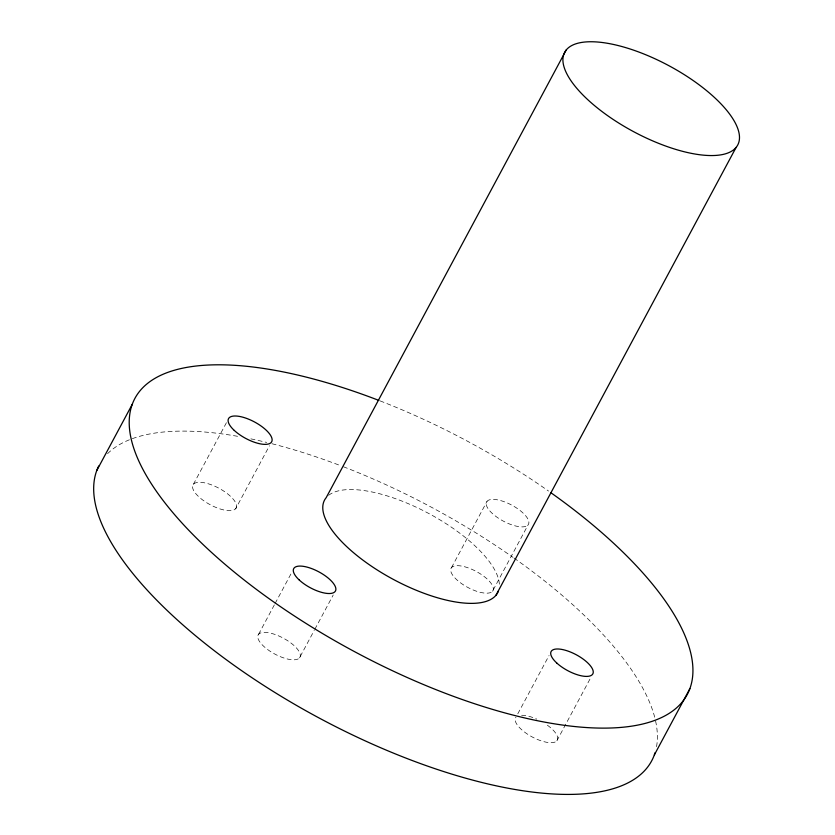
<?xml version="1.0" encoding="UTF-8"?>
<svg xmlns="http://www.w3.org/2000/svg" width="835" height="835" viewBox="0 0 835 835"><rect width="100%" height="100%" fill="white"/><g stroke="black" fill="none" stroke-linecap="round" stroke-linejoin="round"><path stroke-width="0.63" stroke-dasharray="4.17 3.13" d="M193.386 484.31L226.483 422.593M235.731 508.64A24.476 9.331 28.2 0 0 209.209 484.06A24.476 9.331 28.2 0 0 198.73 496.721A24.476 9.331 28.2 0 0 235.731 508.64L269.444 445.775M258.568 634.329L274.496 604.613M275.112 603.475L292.271 571.464M299.514 657.855A23.672 9.018 28.2 0 0 273.87 634.089A23.672 9.018 28.2 0 0 263.735 646.332A23.672 9.018 28.2 0 0 299.514 657.855L314.221 630.425M314.837 629.287L333.217 594.99M451.484 567.643L487.035 501.344M492.535 591.222A23.724 9.039 28.2 0 0 466.828 567.403A23.724 9.039 28.2 0 0 456.672 579.667A23.724 9.039 28.2 0 0 492.535 591.222L528.075 524.923A23.724 9.039 28.2 0 0 502.378 501.104A23.724 9.039 28.2 0 0 492.222 513.379A23.724 9.039 28.2 0 0 528.075 524.923M517.804 713.8L549.065 655.506M556.903 740.749L590.606 677.884M107.558 453.708A313.344 119.405 28.2 0 1 240.574 436.841M250.897 438.866A313.344 119.405 28.2 0 1 266.678 442.425M271.991 443.74A313.344 119.405 28.2 0 1 340.868 465.773M343.373 466.734A313.344 119.405 28.2 0 1 512.993 557.342M514.068 558.104A313.344 119.405 28.2 0 1 655.047 718.632M655.548 720.814A313.344 119.405 28.2 0 1 656.258 748.139M547.384 725.208A23.662 9.018 28.2 0 1 555.578 741.793A23.662 9.018 28.2 0 1 528.826 735.009A23.662 9.018 28.2 0 1 515.967 717.234M521.635 715.271A23.662 9.018 28.2 0 1 536.79 719.123M380.092 400.894A313.344 119.405 28.2 0 1 548.543 491.053M328.604 495.322A98.165 37.408 28.2 0 1 427.844 513.003A98.165 37.408 28.2 0 1 499.372 586.003"/><path stroke-width="1.25" d="M96.735 470.596L132.274 404.297M566.287 49.87L326.172 497.681A98.165 37.408 28.2 0 0 392.419 578.905A98.165 37.408 28.2 0 0 498.422 591.003M495.98 595.251L736.094 147.43A98.165 37.408 28.2 0 0 629.757 48.879A98.165 37.408 28.2 0 0 587.736 99.647A98.165 37.408 28.2 0 0 736.094 147.43M654.337 754.923L689.877 688.635M655.078 752.721A313.344 119.405 28.2 0 1 331.004 724.248A313.344 119.405 28.2 0 1 98.697 466.014M550.693 492.577A313.344 119.405 28.2 0 1 601.106 728.11A313.344 119.405 28.2 0 1 154.538 488.59A313.344 119.405 28.2 0 1 378.923 400.435M556.684 662.938A23.662 9.018 28.2 0 0 592.443 674.45A23.662 9.018 28.2 0 0 566.808 650.695A23.662 9.018 28.2 0 0 556.684 662.938M234.28 430.432A24.476 9.331 28.2 0 0 271.281 442.352A24.476 9.331 28.2 0 0 244.759 417.771A24.476 9.331 28.2 0 0 234.28 430.432M299.285 580.043A23.672 9.018 28.2 0 0 335.065 591.566A23.672 9.018 28.2 0 0 309.42 567.8A23.672 9.018 28.2 0 0 299.285 580.043"/></g></svg>
